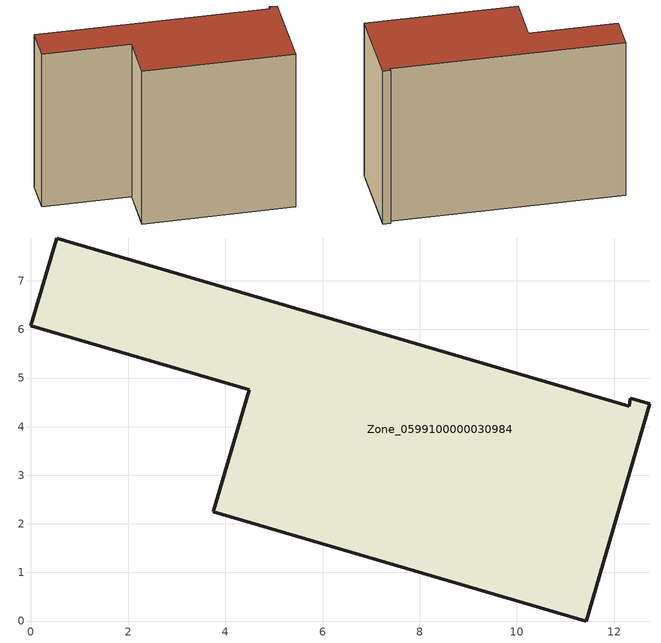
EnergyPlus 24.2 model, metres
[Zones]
Zone_0599100000030984
 floor ground (C_G): 4.49,4.76 0,6.07 0.53,7.88 12.31,4.42 12.33,4.58 12.73,4.47 11.43,0 3.75,2.25 z0
 wall outside (C_F): 12.73,4.47 12.33,4.58 12.31,4.42 0.53,7.88 0,6.07 4.49,4.76 3.75,2.25 11.43,0 12.73,4.47 z0:9.24
 roof outside (C_R): 12.31,4.42 0.53,7.88 0,6.07 4.49,4.76 3.75,2.25 11.43,0 12.73,4.47 12.33,4.58 z9.24
[BUILDING]
Pand.0599100000030984: North Axis=0; Terrain=City; Loads Convergence Tolerance Value=0.04; Temperature Convergence Tolerance Value=0.4; Solar Distribution=FullExterior; Maximum Number of Warmup Days=25; Minimum Number of Warmup Days=1
[Site:Location]
Rotterdam.The.Hague.AP_ZH_NLD Design_Conditions: Latitude=51.96; Longitude=4.45; Time Zone=1; Elevation=-4.5
[SITE:GROUNDTEMPERATURE:BUILDINGSURFACE]
18, 18, 18, 18, 18, 18, 18, 18, 18, 18, 18, 18
[MATERIAL] Thermal Absorptance=0.9; Solar Absorptance=0.7; Visible Absorptance=0.7
Name | Roughness | Thickness | Conductivity | Density | Specific Heat
G.TI.1946 | MediumSmooth | 0.15 | 1 | 540 | 1210
F.TI.1946 | Rough | 0.3 | 0.857143 | 1920 | 840
R.TI.1946 | MediumRough | 0.2 | 0.1 | 1500 | 1000
[CONSTRUCTION]
C_G: G.TI.1946
C_F: F.TI.1946
C_R: R.TI.1946
[ZONE]
Zone_0599100000030984: Type=1; Multiplier=1; Ceiling Height=Autocalculate; Volume=Autocalculate; Floor Area=autocalculate; Part of Total Floor Area=Yes
[ZONEINFILTRATION:DESIGNFLOWRATE]
Infil_Zone_0599100000030984: Zone or ZoneList or Space or SpaceList=Zone_0599100000030984; Schedule=AlwaysOn; Design Flow Rate Calculation Method=Flow/Area; Flow Rate per Floor Area=0.003; Constant Term Coefficient=1; Temperature Term Coefficient=0; Velocity Term Coefficient=0; Velocity Squared Term Coefficient=0
[HVACTEMPLATE:ZONE:IDEALLOADSAIRSYSTEM]
Zone_0599100000030984: Maximum Heating Supply Air Temperature=50; Minimum Cooling Supply Air Temperature=13; Maximum Heating Supply Air Humidity Ratio=0.0156; Minimum Cooling Supply Air Humidity Ratio=0.0077; Heating Limit=NoLimit; Cooling Limit=NoLimit; Dehumidification Control Type=ConstantSensibleHeatRatio; Cooling Sensible Heat Ratio=0.7; Dehumidification Setpoint=60; Humidification Control Type=None; Humidification Setpoint=30; Outdoor Air Method=None; Outdoor Air Flow Rate per Person=0.00944; Outdoor Air Flow Rate per Zone Floor Area=0; Outdoor Air Flow Rate per Zone=0; Demand Controlled Ventilation Type=None; Outdoor Air Economizer Type=NoEconomizer; Heat Recovery Type=None; Sensible Heat Recovery Effectiveness=0.7; Latent Heat Recovery Effectiveness=0.65
[ZONECONTROL:THERMOSTAT]
ThermostatControl_Zone_0599100000030984: Zone or ZoneList=Zone_0599100000030984; Control Type Schedule=DualSetpointControlType; Control 1=Thermostat_Zone_0599100000030984; Temperature Difference Between Cutout And Setpoint=0
[THERMOSTATSETPOINT:DUALSETPOINT]
Thermostat_Zone_0599100000030984: Heating Setpoint Temperature Schedule=HeatingSetpoint_Zone_0599100000030984; Cooling Setpoint Temperature Schedule=CoolingSetpoint_Zone_0599100000030984
[SCHEDULE:COMPACT]
HeatingSetpoint_Zone_0599100000030984: Through: 12/31, For: AllDays, Until: 24:00, 21
CoolingSetpoint_Zone_0599100000030984: Through: 12/31, For: AllDays, Until: 24:00, 24
DualSetpointControlType: Through: 12/31, For: AllDays, Until: 24:00, 4
AlwaysOn: Through: 12/31, For: AllDays, Until: 24:00, 1
